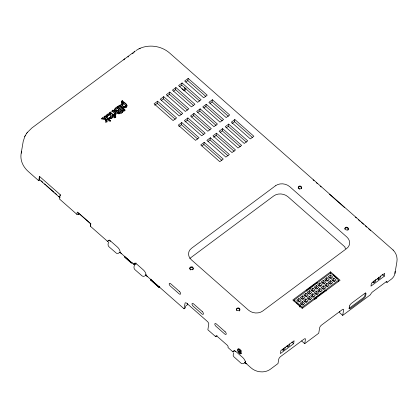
<?xml version="1.0" encoding="UTF-8"?>
<svg xmlns="http://www.w3.org/2000/svg" width="418" height="418" viewBox="0 0 418 418"><rect width="100%" height="100%" fill="white"/><g stroke="black" fill="none" stroke-linecap="round" stroke-linejoin="round"><path stroke-width="0.63" d="M187.698 303.484L187.489 304.717L185.738 306.018L185.446 307.758L184.051 308.797L146.018 275.274A4.446 2.09 53.3 0 0 143.348 269.934L137.125 264.448A4.446 2.09 53.3 0 0 133.577 264.312L120.102 252.43A4.446 2.09 53.3 0 0 117.432 247.09L111.209 241.604A4.446 2.09 53.3 0 0 107.656 241.468L90.382 226.237L90.68 223.384M107.431 116.862L107.807 115.88L108.461 115.452M107.64 116.575C107.243 113.529 112.113 115.295 110.895 117.594L108.293 118.874M112.4 117.521L111.94 115.269L113.466 116.35L114.584 115.77L110.368 112.055L109.244 112.891L110.812 114.271L110.713 114.851C109.244 113.628 106.418 114.354 106.256 116.403M125.609 105.66L125.473 106.674C124.58 107.99 122.667 106.809 122.291 105.618L122.714 104.254L123.738 104.035L125.39 105.19L125.572 106.094C124.679 107.41 122.767 106.229 122.39 105.038L122.714 104.254M125.473 106.674L125.29 105.77M339.792 311.457L339.594 312.648L342.703 315.391L370.62 294.606A2.471 0.893 -48.6 0 1 372.616 291.858L385.521 282.249A2.471 0.893 -48.6 0 1 387.026 282.39L391.07 279.381A13.564 10.92 9.6 0 0 392.763 277.824A13.59 10.936 9.6 0 0 394.932 273.466L395.015 272.938A13.59 10.936 9.6 0 0 395.078 271.324M21.203 153.192L23.236 141.274L24.881 136.383M21.71 151.201A25.942 20.884 9.6 0 0 28.351 171.563L38.717 180.701L39.449 176.365L60.187 194.636L60.291 195.823M60.187 194.636L59.45 198.973L76.902 214.356L78.291 214.444L79.342 213.666L90.957 223.896M76.902 214.356L77.288 212.062L90.769 223.944L90.382 226.237M78.291 214.444L78.584 212.725M101.752 118.978L102.65 118.31L102.744 117.73L105.744 118.414L104.129 116.7L105.252 115.864L110.702 120.671L110.603 121.251L105.153 116.444L105.252 115.864M104.129 116.7L104.03 117.28L105.153 116.444M102.65 118.31L105.393 119.083L105.488 118.503M105.393 119.083L105.728 118.111M105.441 120.457L105.54 119.877L101.396 118.733L102.744 117.73M105.55 119.062L105.796 118.242M106.789 119.052L106.883 122.014L106.789 119.052L109.291 121.189L110.702 120.671M109.417 118.038L109.516 117.458L110.331 117.505L111.083 116.674M109.15 113.471L110.274 112.635L110.368 112.055M109.814 118.127L109.913 117.547M110.232 118.085L110.331 117.505M110.895 117.594L110.995 117.014M111.763 111.522L112.886 110.686L112.985 110.106L115.028 111.909L116.042 113.461L115.352 115.154L114.793 115.614L113.67 114.626L114.386 113.999L114.391 113.262L111.862 110.942L112.985 110.106M114.323 115.864L113.571 115.201L113.67 114.626M114.391 113.262L114.292 114.579L113.571 115.201M114.292 114.579L114.386 113.999M114.407 114.218L114.506 113.639M114.307 117.954L114.407 117.374L113.827 116.93L114.95 116.094L115.823 116.862L115.723 117.437L114.851 116.669L114.95 116.094M115.666 110.498L115.927 109.589L117.625 108.252L119.052 109.506L118.958 110.086L116.758 111.465L115.713 110.812L115.828 110.164M115.713 110.812L115.765 109.918M116.366 111.392L116.46 110.812L115.807 110.237M116.758 111.465L116.857 110.885L119.052 109.506M114.072 110.895L114.37 109.756L117.636 107.149L117.735 106.569L122.62 110.874L122.756 111.935L122.798 111.099M117.735 106.569C114.61 107.369 112.149 112.165 117.009 111.904L116.81 112.86M117.531 108.826L117.625 108.252M118.122 112.458L118.362 111.601L119.987 110.331L121.147 111.35L121.048 111.93L119.344 113.147L118.686 113.184L118.122 112.458L119.459 111.23M118.163 112.724L118.221 111.878M119.464 105.785L119.564 105.211L123.78 108.926L123.681 109.506L119.464 105.785L118.341 106.621M118.378 112.991L118.257 112.149M118.686 113.184L118.472 112.416M119.01 113.241L119.109 112.661L121.147 111.35M121.612 101.224L121.513 102.279L121.612 101.224L122.328 100.628C123.451 102.41 128.906 104.27 126.461 107.045C125.567 107.948 124.109 108.21 122.991 107.567C120.379 106.956 120.149 102.546 123.347 103.298L123.247 103.873C121.941 103.398 120.222 104.719 120.88 106.125M121.46 102.039L122.328 100.628M122.291 105.618L122.427 104.604M124.146 109.25L123.023 110.086L122.923 110.66L124.047 109.824L124.146 109.25L125.019 110.018L124.919 110.592L124.047 109.824M123.503 111.104L123.603 110.53L123.023 110.086M124.146 107.254L124.245 106.674M123.796 111.172L123.895 110.592L125.019 110.018M124.094 111.146L124.193 110.566M124.689 107.254L124.789 106.674M125.17 107.029L125.269 106.454M154.723 105.231L157.22 103.371L157.586 101.203L176.595 117.954L173.094 120.562L154.09 103.805L157.586 101.203M135.829 263.183L135.406 263.988L134.758 264.218L134.967 262.964M161.343 100.299L163.344 98.815L163.71 96.647L182.718 113.398L179.218 116L160.214 99.249L163.71 96.647M135.777 264.244L135.991 262.974M166.965 96.114L169.468 94.254L169.833 92.085L188.837 108.842L185.341 111.444L166.333 94.693L169.833 92.085M173.59 91.187L175.586 89.698L175.957 87.529L194.96 104.281L191.465 106.888L172.456 90.136L175.957 87.529M179.709 86.63L181.71 85.141L182.076 82.973L201.084 99.724L197.583 102.332L178.58 85.575L182.076 82.973M159.3 286.513L158.85 287.349L159.801 287.15L158.85 287.349L150.558 280.039L151.008 279.203M184.798 87.728L184.27 90.858L185.32 90.079L185.963 88.083M185.832 82.069L187.834 80.585L188.199 78.417L207.208 95.168L203.707 97.77L184.699 81.019L188.199 78.417M178.914 126.555L181.412 124.695L181.778 122.526L199.057 137.757L195.556 140.359L178.277 125.128L181.778 122.526M185.033 121.993L187.536 120.133L187.901 117.965L205.181 133.196L201.68 135.803L184.401 120.572L187.901 117.965M191.658 117.066L193.654 115.577L194.02 113.409L211.299 128.639L207.803 131.242L190.524 116.016L194.02 113.409M197.777 112.51L199.778 111.021L200.144 108.852L217.423 124.078L213.927 126.685L196.648 111.454L200.144 108.852M203.9 107.948L205.902 106.465L206.267 104.291L223.546 119.522L220.046 122.129L202.767 106.898L206.267 104.291M201.873 145.981L203.874 144.492L204.24 142.319L223.249 159.075L219.748 161.677L200.744 144.926L204.24 142.319M210.024 103.392L212.025 101.903L212.391 99.735L229.67 114.966L226.169 117.568L208.89 102.342L212.391 99.735M207.997 141.42L209.998 139.936L210.364 137.762L229.372 154.514L225.872 157.121L206.863 140.364L210.364 137.762M184.051 308.797L185.09 303.04A2.471 1.16 53.3 0 1 186.94 303.442L207.302 321.39A2.471 1.16 53.3 0 1 208.791 323.929L207.866 329.786L215.74 336.725L217.088 335.722M190.78 270.044L190.88 269.464M192.118 267.541L192.217 266.961M213.619 137.235L216.116 135.375L216.487 133.206L235.491 149.957L231.995 152.56L212.987 135.808L216.487 133.206M220.239 132.307L222.24 130.818L222.606 128.65L241.614 145.401L238.114 148.009L219.11 131.252L222.606 128.65M226.363 127.751L228.364 126.262L228.73 124.094L247.738 140.845L244.237 143.447L225.229 126.696L228.73 124.094M231.985 123.561L234.488 121.701L234.853 119.532L253.857 136.284L250.361 138.891L231.353 122.14L234.853 119.532M215.74 336.725L215.834 336.15A1.484 0.695 53.3 0 1 217.02 336.197L227.214 345.179A1.484 0.695 53.3 0 1 228.103 346.961L228.003 347.536L232.93 351.878A4.446 2.09 53.3 0 1 236.478 352.019L242.701 357.5A4.446 2.09 53.3 0 1 245.371 362.845L251.244 368.023A13.601 10.946 9.6 0 0 262.107 371.879L262.77 371.853A13.601 10.946 9.6 0 0 270.368 369.235L278.012 363.545L278.743 359.208A2.471 0.893 -48.6 0 1 280.739 356.46L303.938 339.191A2.471 0.893 -48.6 0 1 305.443 339.332L304.712 343.669L301.603 340.931M238.772 308.662L238.871 308.082M245.47 361.152C245.538 363.232 242.45 364.632 240.977 363.132L233.667 356.596L233.15 355.31L233.573 352.797M299.236 189.302L299.335 188.727A1.729 1.39 9.6 0 1 298.316 187.097A1.729 1.39 9.6 0 1 300.014 186.078L300.673 186.224A1.729 1.39 9.6 0 1 301.691 187.854A1.729 1.39 9.6 0 1 299.993 188.873L299.335 188.727M298.311 188.487A1.729 1.39 9.6 0 1 299.915 186.658L300.014 186.078M301.493 188.69A1.729 1.39 9.6 0 0 300.573 186.804L300.673 186.224M294.006 301.091L294.178 300.077L330.56 272.991L338.685 280.149L338.423 281.664M286.717 346.114L287.668 346.95L287.96 345.216M289.711 343.915L289.418 345.649L287.668 346.95M297.72 301.174L298.63 300.495L298.974 298.473L301.216 300.453L298.943 302.146L296.696 300.166L298.974 298.473M293.65 343.695L294.094 340.769L280.802 350.671L280.353 353.591L293.65 343.695L291.874 342.128M299.931 307.141L300.129 305.986L296.153 302.48M301.221 298.572L302.13 297.893L302.47 295.871L304.717 297.846L302.444 299.539L300.197 297.564L302.47 295.871M300.72 304.56L302.083 303.541L302.428 301.519L304.675 303.499L302.402 305.192L300.155 303.212L302.428 301.519M302.125 308.249L302.298 307.235L338.685 280.149M304.717 295.965L305.626 295.286L305.971 293.264L308.218 295.244L305.939 296.937L303.698 294.956L305.971 293.264M304.675 301.613L305.584 300.939L305.929 298.917L308.17 300.892L305.898 302.585L303.651 300.61L305.929 298.917M307.763 293.697L309.127 292.684L309.466 290.662L311.713 292.642L309.44 294.335L307.193 292.354L309.466 290.662M308.176 299.011L309.085 298.332L309.425 296.31L311.671 298.29L309.398 299.983L307.152 298.003L309.425 296.31M311.713 290.756L312.622 290.082L312.967 288.054L315.214 290.035L312.941 291.727L310.694 289.747L312.967 288.054M311.671 296.409L312.58 295.73L312.925 293.708L315.172 295.688L312.894 297.381L310.647 295.401L312.925 293.708M315.214 288.154L316.123 287.474L316.463 285.452L318.709 287.432L316.436 289.125L314.19 287.145L316.463 285.452M314.9 299.622L315.146 298.175L325.638 290.364L326.333 290.97M315.172 293.802L316.081 293.123L316.421 291.1L318.668 293.081L316.395 294.774L314.148 292.793L316.421 291.1M318.709 285.546L319.624 284.872L319.963 282.845L322.21 284.825L319.937 286.518L317.69 284.538L319.963 282.845M318.213 291.534L319.577 290.52L319.922 288.498L322.168 290.479L319.895 292.172L317.649 290.191L319.922 288.498M322.21 282.944L323.119 282.265L323.464 280.243L325.711 282.223L323.433 283.916L321.186 281.936L323.464 280.243M322.168 288.592L323.077 287.918L323.417 285.891L325.664 287.871L323.391 289.564L321.144 287.584L323.417 285.891M325.256 280.677L326.62 279.663L326.96 277.636L329.206 279.616L326.933 281.309L324.687 279.329L326.96 277.636M325.664 285.99L326.573 285.311L326.918 283.289L329.165 285.269L326.892 286.962L324.645 284.982L326.918 283.289M330.293 273.487L330.57 271.862L340.074 280.238L302.287 308.364L292.788 299.988L330.57 271.862M329.206 277.735L330.115 277.056L330.46 275.034L332.707 277.014L330.429 278.707L328.187 276.726L330.46 275.034M328.71 283.723L330.074 282.709L330.419 280.682L332.66 282.662L330.387 284.355L328.14 282.375L330.419 280.682M332.665 280.781L333.574 280.102L333.914 278.08L336.161 280.06L333.888 281.753L331.641 279.773L333.914 278.08M344.84 229.064A1.729 1.39 9.6 0 1 346.569 227.773L346.668 227.199L347.327 227.345A1.729 1.39 9.6 0 1 348.34 228.975A1.729 1.39 9.6 0 1 346.647 229.994L345.989 229.848A1.729 1.39 9.6 0 1 344.97 228.218A1.729 1.39 9.6 0 1 346.668 227.199M347.766 230.24A1.729 1.39 9.6 0 0 347.227 227.925L347.327 227.345M342.703 315.391L343.633 309.895A2.471 0.893 -48.6 0 0 342.128 309.754L321.661 324.99A2.471 0.893 -48.6 0 0 319.665 327.738L318.735 333.23L304.712 343.669M372.783 282.04L373.734 282.881L374.126 280.567M375.876 279.266L375.484 281.575L373.734 282.881M377.329 278.654L378.28 279.496L378.671 277.181M380.422 275.88L380.03 278.189L378.28 279.496M384.262 276.235L384.706 273.315L371.414 283.211L370.97 286.131L384.262 276.235L382.042 274.276M394.932 273.466L396.886 261.903C397.701 257.624 396.212 253.01 393.072 250.001M282.166 349.5L283.117 350.336L283.414 348.602M285.16 347.301L284.867 349.035L283.117 350.336M122.855 111.355L122.793 111.606C121.899 113.649 116.826 115.347 117.009 111.904M238.725 349.537L239.336 349.004M105.644 118.989L105.629 118.691M238.286 348.743L238.166 349.453A3.02 1.421 53.3 0 0 238.234 349.897M110.096 241.338L110.624 240.758M235.172 351.58L235.527 351.063M126.649 107.285C128.295 104.463 123.279 103.084 122.228 101.203M25.184 135.772L26.799 133.123M24.725 136.696L25.336 135.458M147.659 276.167L147.011 276.366L145.255 274.882M246.819 363.566L246.171 363.764L244.891 362.699M146.065 274.892L145.318 275.169M27.222 132.553L31.883 127.971L124.768 58.823M107.739 116L106.726 116.878C105.19 114.563 109.114 112.604 110.812 114.271M26.6 133.394L27.416 132.287M115.258 115.734C117.286 113.863 114.213 111.721 112.886 110.686M108.868 242.032C107.875 243.354 107.645 245.606 108.983 246.792L116.57 253.339L118.153 253.433L119.966 252.242M134.784 264.881C133.797 266.198 133.561 268.45 134.904 269.636L142.219 276.037L143.703 276.376L144.659 276M111.58 118.665L111.977 118.315M119.919 252.258L119.402 252.32M119.564 105.211L118.44 106.047L122.364 109.438L123.78 108.926M109.516 117.458L108.393 118.294C110.258 119.747 113.91 117.364 111.94 115.269M106.977 121.434L105.629 122.437L105.54 119.877M113.727 117.505L114.851 116.669M115.823 116.862L114.407 117.374M121.502 113.137L122.511 112.385M38.717 180.701L39.767 179.918L39.449 176.365M107.656 241.468L109.056 240.423A4.446 2.09 53.3 0 1 109.202 239.969M131.607 262.436L131.257 262.692L124.689 256.908M133.577 264.312L134.977 263.267M150.558 280.039L150.908 279.778M189.814 258.408L273.78 195.901A10.131 8.156 9.6 0 1 288.033 196.805L345.054 247.059L344.934 247.785A10.131 8.156 9.6 0 1 345.796 248.642M159.253 286.8L158.903 287.061L150.605 279.752M309.524 289.157L310.522 288.415M232.93 351.878L234.331 350.838A4.446 2.09 53.3 0 1 234.477 350.383M299.429 306.504L300.129 305.986M239.347 351.407L240.047 350.885L239.425 351.533L239.404 351.083L241.667 353.367L239.425 351.533M240.794 351.329L241.087 351.481L241.087 351.125A2.952 1.39 53.3 0 0 240.235 350.002C239.645 349.061 237.367 348.147 237.466 349.976A3.02 1.421 53.3 0 0 237.889 351.376L239.295 353.205L240.69 353.968L238.532 351.768L238.025 350.054L238.903 349.573L240.794 351.329L241.494 350.806M316.834 298.039L315.836 298.786L314.801 297.872M135.97 50.521L139.262 48.666M132.182 53.384L133.258 53.279M140.056 48.31C149.749 44.13 161.714 46.064 169.63 53.029L393.244 250.163M139.042 48.765L140.26 48.216M245.047 362.49L244.702 362.578M121.628 253.538L119.809 252.451M118.785 112.609L119.109 112.661M116.46 110.812L116.857 110.885M123.603 110.53L123.895 110.592M299.915 186.658L300.573 186.804M346.569 227.773L347.227 227.925M239.89 349.166L240.193 349.349M240.345 352.964L240.679 353.184M122.385 107.844L121.45 107.018M313.087 179.839L314.038 180.68M316.416 182.77L317.366 183.612M320.214 186.125L321.165 186.961M329.462 194.271L344.667 207.673M355.378 217.114L356.329 217.95M358.226 219.628L360.128 221.305M361.554 222.559L363.456 224.236M365.358 225.908L366.779 227.167M368.681 228.839L370.583 230.517M187.834 80.585L205.865 96.474M212.025 101.903L228.343 116.288M234.488 121.701L252.519 137.595M181.71 85.141L199.741 101.036M205.902 106.465L222.219 120.844M228.364 126.262L246.395 142.151M181.851 88.726L183.784 90.429M175.586 89.698L193.618 105.592M199.778 111.021L216.096 125.405M222.24 130.818L240.272 146.713M386.138 281.607L387.026 282.39M169.468 94.254L187.499 110.148M193.654 115.577L209.977 129.961M216.116 135.375L234.148 151.269M163.344 98.815L181.375 114.704M187.536 120.133L203.853 134.518M209.998 139.936L228.029 155.825M157.22 103.371L175.252 119.266M181.412 124.695L197.73 139.074M203.874 144.492L221.906 160.387M333.235 274.877L337.211 278.378M330.115 277.056L331.464 278.247M333.574 280.102L334.922 281.293M326.62 279.663L327.968 280.849M330.074 282.709L331.422 283.895M123.347 103.298L121.612 101.705M122.072 102.838L123.247 103.873M323.119 282.265L324.467 283.456M326.573 285.311L327.921 286.497M319.624 284.872L320.967 286.058M323.077 287.918L324.425 289.104M317.518 283.205L316.828 282.594L306.331 290.411L307.021 291.017M117.636 107.149L122.699 111.679M316.123 287.474L317.471 288.66M319.577 290.52L320.925 291.707M312.622 290.082L313.97 291.268M316.081 293.123L317.429 294.314M110.274 112.635L114.49 116.35M109.929 114.161L110.713 114.851M309.127 292.684L310.475 293.87M312.58 295.73L313.928 296.916M305.626 295.286L306.974 296.477M309.085 298.332L310.433 299.523M302.13 297.893L303.478 299.079M305.584 300.939L306.932 302.125M298.63 300.495L299.978 301.686M302.083 303.541L303.881 305.124M294.178 300.077L302.298 307.235M41.178 180.858L42.646 182.149M44.601 183.873L45.578 184.735M46.555 185.597L53.891 192.061M54.868 192.923L56.822 194.647M58.776 196.366L59.753 197.228M39.767 179.918L60.155 197.892M134.23 263.518L135.056 264.244M133.927 263.486L134.758 264.218M150.658 279.464L158.95 286.774M114.198 111.266L114.433 111.632M106.627 117.458L106.297 116.753M110.78 116.721L110.984 117.254M116.841 113.231L117.024 113.607M123.822 59.92A12.357 5.81 53.3 0 1 125.013 58.677L135.16 51.121A12.357 5.81 53.3 0 0 133.964 52.37M128.117 57.104A0.988 0.794 9.6 0 1 128.336 56.247M348.868 308.176A2.471 0.893 -48.6 0 0 350.033 307.674L362.939 298.065A2.471 0.893 -48.6 0 0 364.935 295.317L365.301 293.149A2.471 0.893 -48.6 0 0 365.306 292.819M236.51 310.344A1.729 1.39 9.6 0 1 237.252 308.646A1.729 1.39 9.6 0 1 239.477 309.148A1.729 1.39 9.6 0 1 239.315 310.976M189.856 269.223A1.729 1.39 9.6 0 1 190.598 267.525A1.729 1.39 9.6 0 1 192.823 268.027A1.729 1.39 9.6 0 1 192.661 269.856M124.736 256.621L124.642 257.195L131.205 262.985L132.156 262.781L131.205 262.985L131.304 262.405L124.736 256.621M349.584 305.976L349.218 308.144A2.471 0.893 -48.6 0 0 350.723 308.285L363.634 298.677A2.471 0.893 -48.6 0 0 365.625 295.928L365.99 293.76A2.471 0.893 -48.6 0 0 364.486 293.614L351.58 303.228A2.471 0.893 -48.6 0 0 349.584 305.976M275.488 185.78L191.528 248.287A10.131 8.156 9.6 0 0 191.439 259.871L248.459 310.125A10.131 8.156 9.6 0 0 262.713 311.029L346.679 248.522A10.131 8.156 9.6 0 0 346.768 236.938L289.747 186.684A10.131 8.156 9.6 0 0 275.488 185.78M179.421 291.424L170.784 283.812A1.975 0.93 53.3 0 0 169.206 283.749A1.975 0.93 53.3 0 0 170.392 286.126L179.029 293.739A1.975 0.93 53.3 0 0 180.607 293.802A1.975 0.93 53.3 0 0 179.421 291.424M202.228 311.53L193.591 303.912A1.975 0.93 53.3 0 0 192.014 303.849A1.975 0.93 53.3 0 0 193.2 306.227L201.837 313.84A1.975 0.93 53.3 0 0 203.414 313.902A1.975 0.93 53.3 0 0 202.228 311.53M225.041 331.631L216.399 324.018A1.975 0.93 53.3 0 0 214.821 323.955A1.975 0.93 53.3 0 0 216.007 326.327L224.649 333.945A1.975 0.93 53.3 0 0 226.227 334.003A1.975 0.93 53.3 0 0 225.041 331.631M236.828 310.099A1.729 1.39 9.6 0 0 239.786 309.968A1.729 1.39 9.6 0 0 237.988 307.93A1.729 1.39 9.6 0 0 236.828 310.099M190.18 268.978A1.729 1.39 9.6 0 0 193.137 268.847A1.729 1.39 9.6 0 0 191.334 266.815A1.729 1.39 9.6 0 0 190.18 268.978"/></g></svg>
